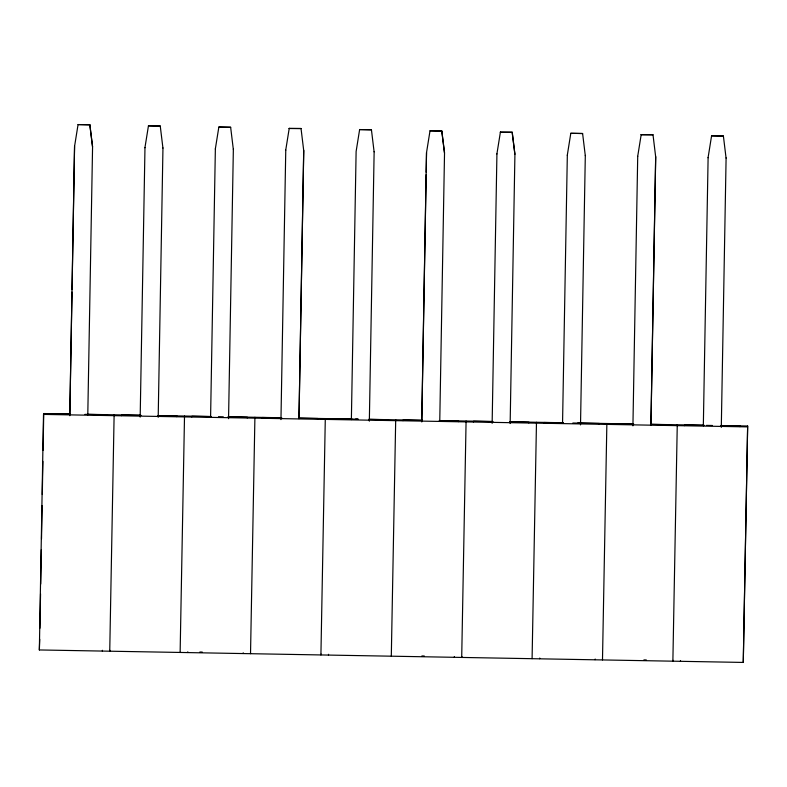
<?xml version="1.0" encoding="UTF-8"?>
<svg xmlns="http://www.w3.org/2000/svg" width="787" height="787" viewBox="0 0 787 787"><rect width="100%" height="100%" fill="white"/><g stroke="black" fill="none" stroke-linecap="round" stroke-linejoin="round"><path stroke-width="1.18" d="M720.951 425.541L747.65 426.013L743.272 662.428L39.35 649.954L43.511 414.405L43.728 413.549L70.427 414.021M39.734 639.28L39.35 649.954M39.93 628.233L40.54 593.89M40.717 584.072L41.318 549.719M41.514 538.682L42.104 505.559M42.301 494.511L42.882 461.389M43.078 450.351L43.728 413.549M69.807 414.631L74.549 146.5L78.061 124.572L89.866 124.789L92.571 146.677L87.79 414.956M69.817 415.723L72.001 292.066M72.05 289.616L74.578 146.362M140.175 417.11L144.975 147.612M158.197 417.287L162.958 147.926M180.134 652.443L184.512 416.038M210.591 417.13L215.363 148.851M228.555 418.674L233.355 149.176M250.522 653.692L254.909 417.287M280.959 419.599L285.76 150.101M298.971 418.694L303.713 150.553L301.037 128.527L289.203 128.458L301.037 128.527M299.001 418.556L303.743 150.425M351.376 419.619L356.118 151.488L359.629 129.57L371.434 129.776L374.1 151.802M369.339 421.163L374.14 151.665M391.306 656.191L395.694 419.786M421.763 420.868L426.505 152.737L430.017 130.809L441.822 131.026L444.527 152.914L439.756 421.193M421.783 421.96L426.151 174.635M426.2 172.186L426.544 152.599M492.141 423.337L496.931 153.849M510.153 423.524L514.924 154.163L512.219 132.265L500.375 132.196L512.219 132.265M532.091 658.68L536.478 422.275M562.548 423.367L567.329 155.088M580.511 424.911L585.312 155.413M602.488 659.929L606.866 423.524M632.925 425.836L637.716 156.338M650.928 424.931L655.669 156.79L653.003 134.764L641.159 134.695L653.003 134.764M650.957 424.793L655.709 156.662M703.332 425.856L708.113 157.587M721.295 427.4L726.096 157.902M743.272 662.428L747.65 426.013M144.936 147.74L148.448 125.822L160.253 126.028L162.929 148.064M215.333 148.989L218.845 127.071L230.65 127.278L233.316 149.314M285.72 150.238L289.232 128.32M496.902 153.977L500.414 132.059M567.299 155.226L570.801 133.308L582.606 133.515L585.282 155.551M637.686 156.475L641.198 134.557M708.074 157.725L711.586 135.807L723.391 136.013L726.067 158.039M78.061 124.572L89.866 124.789M51.017 414.444L51.185 413.765L70.466 414.11M148.448 125.822L160.253 126.028M106.452 415.428L106.619 414.749L84.927 414.365M114.125 414.788L109.737 651.193L109.954 650.337M121.414 415.693L121.582 415.015L140.863 415.359M218.845 127.071L230.65 127.278M102.28 650.977L102.448 650.298M176.839 416.677L177.006 415.998L157.725 415.654M191.802 416.943L191.969 416.264L211.25 416.608M187.64 652.482L187.808 651.813M247.236 417.917L247.403 417.248L228.122 416.903M262.199 418.182L262.366 417.513L281.648 417.848M359.629 129.57L371.434 129.776M243.065 653.466L243.232 652.797M317.623 419.166L317.791 418.497L298.509 418.153L351.996 419.009M325.297 418.536L320.919 654.941L321.135 654.086M332.586 419.432L332.753 418.753L358.065 419.205M430.017 130.809L441.822 131.026M328.425 654.981L328.592 654.302M388.021 420.415L388.188 419.737L368.906 419.402M402.983 420.681L403.151 420.002L422.432 420.347L368.985 419.304M458.408 421.665L458.575 420.986L439.294 420.642M466.081 421.025L461.703 657.43L461.92 656.574M473.371 421.93L473.538 421.252L492.819 421.596M570.801 133.308L582.606 133.515M454.247 657.214L454.414 656.535M528.805 422.914L528.972 422.235L509.691 421.891M543.768 423.18L543.935 422.501L563.217 422.845M539.597 658.719L539.764 658.05M599.192 424.154L599.36 423.485L572.847 423.012M614.155 424.419L614.322 423.75L633.604 424.085M711.586 135.807L723.391 136.013M595.031 659.703L595.198 659.034M669.589 425.403L669.757 424.724L650.475 424.39M677.263 424.773L672.875 661.178L673.092 660.323M684.552 425.669L684.72 424.99L704.001 425.334M680.381 661.218L680.548 660.539M739.977 426.652L740.144 425.974L720.862 425.639M87.416 414.316L140.824 415.261M157.813 415.566L211.211 416.51M228.2 416.815L281.608 417.759M355.635 419.068L358.065 419.117M439.382 420.553L492.78 421.498M509.769 421.802L563.177 422.747M577.737 423.003L633.565 423.996M650.554 424.301L703.962 425.246M218.481 416.736L223.301 416.815M706.411 425.383L712.432 425.482M43.511 414.405L747.434 426.879M199.859 652.02L202.269 652.069M421.881 655.955L424.291 656.004M643.894 659.89L646.304 659.939M512.18 132.403L514.885 154.301M441.792 131.154L444.498 153.052M89.826 124.917L92.532 146.815"/></g></svg>
